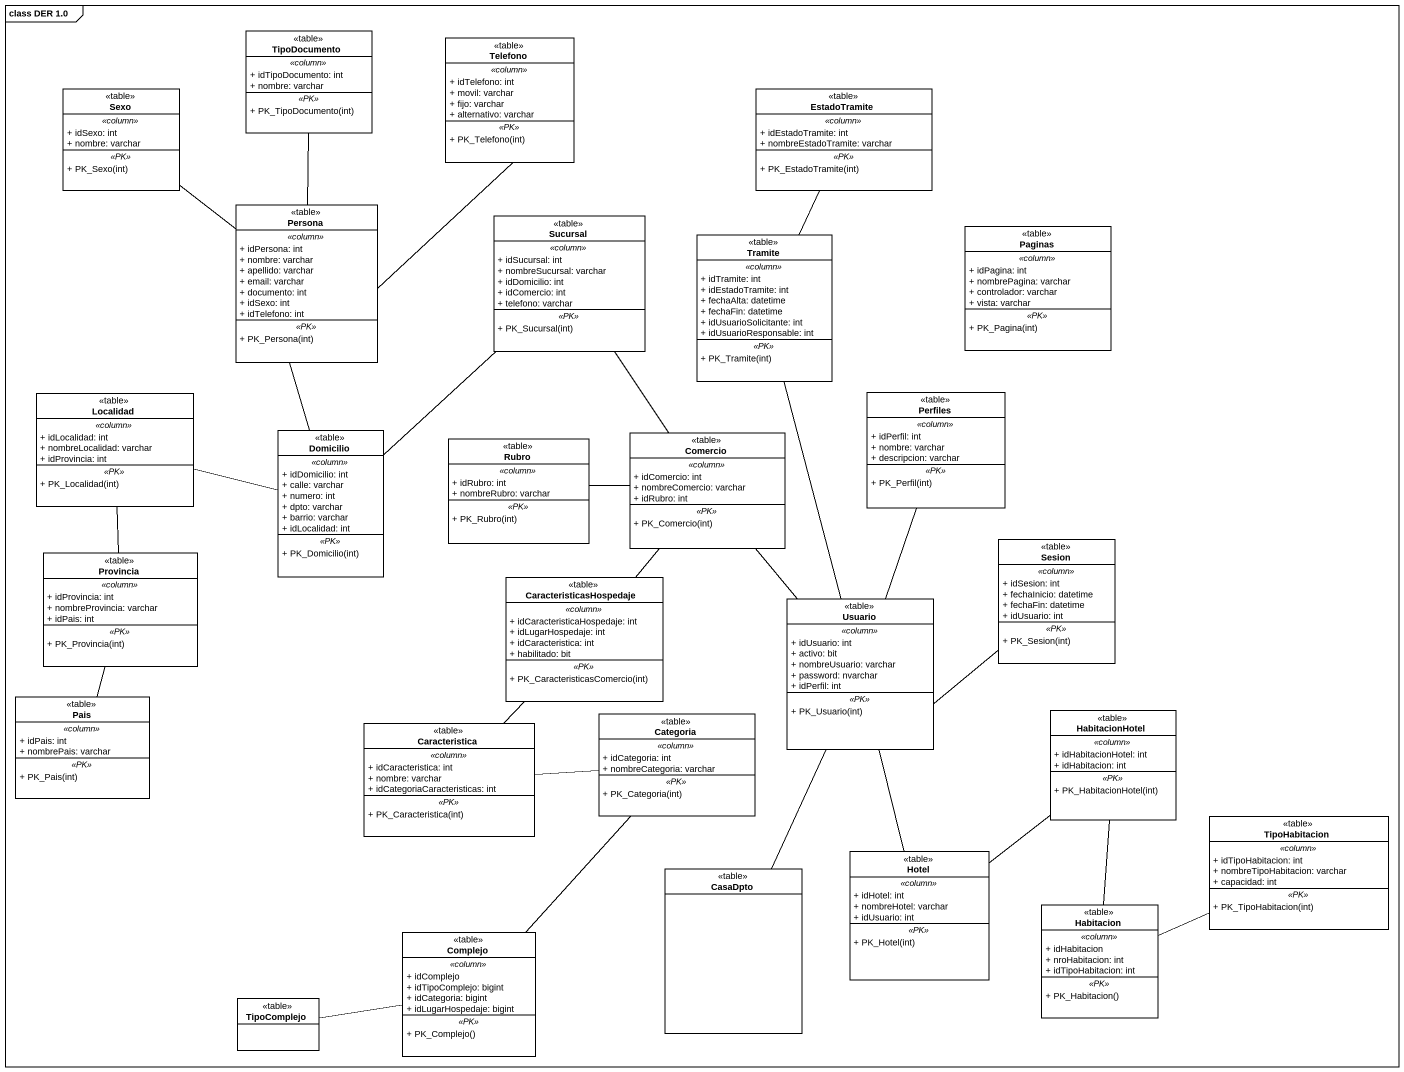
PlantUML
@startuml
mainframe class DER 1.0
hide circle
hide empty members
skinparam classAttributeIconSize 0
class TipoDocumento <<table>> {
  .. <<column>> ..
  + idTipoDocumento: int
  + nombre: varchar
  .. <<PK>> ..
  + PK_TipoDocumento(int)
}
class Telefono <<table>> {
  .. <<column>> ..
  + idTelefono: int
  + movil: varchar
  + fijo: varchar
  + alternativo: varchar
  .. <<PK>> ..
  + PK_Telefono(int)
}
class Sexo <<table>> {
  .. <<column>> ..
  + idSexo: int
  + nombre: varchar
  .. <<PK>> ..
  + PK_Sexo(int)
}
class EstadoTramite <<table>> {
  .. <<column>> ..
  + idEstadoTramite: int
  + nombreEstadoTramite: varchar
  .. <<PK>> ..
  + PK_EstadoTramite(int)
}
class Persona <<table>> {
  .. <<column>> ..
  + idPersona: int
  + nombre: varchar
  + apellido: varchar
  + email: varchar
  + documento: int
  + idSexo: int
  + idTelefono: int
  .. <<PK>> ..
  + PK_Persona(int)
}
class Sucursal <<table>> {
  .. <<column>> ..
  + idSucursal: int
  + nombreSucursal: varchar
  + idDomicilio: int
  + idComercio: int
  + telefono: varchar
  .. <<PK>> ..
  + PK_Sucursal(int)
}
class Tramite <<table>> {
  .. <<column>> ..
  + idTramite: int
  + idEstadoTramite: int
  + fechaAlta: datetime
  + fechaFin: datetime
  + idUsuarioSolicitante: int
  + idUsuarioResponsable: int
  .. <<PK>> ..
  + PK_Tramite(int)
}
class Paginas <<table>> {
  .. <<column>> ..
  + idPagina: int
  + nombrePagina: varchar
  + controlador: varchar
  + vista: varchar
  .. <<PK>> ..
  + PK_Pagina(int)
}
class Localidad <<table>> {
  .. <<column>> ..
  + idLocalidad: int
  + nombreLocalidad: varchar
  + idProvincia: int
  .. <<PK>> ..
  + PK_Localidad(int)
}
class Perfiles <<table>> {
  .. <<column>> ..
  + idPerfil: int
  + nombre: varchar
  + descripcion: varchar
  .. <<PK>> ..
  + PK_Perfil(int)
}
class Domicilio <<table>> {
  .. <<column>> ..
  + idDomicilio: int
  + calle: varchar
  + numero: int
  + dpto: varchar
  + barrio: varchar
  + idLocalidad: int
  .. <<PK>> ..
  + PK_Domicilio(int)
}
class Rubro <<table>> {
  .. <<column>> ..
  + idRubro: int
  + nombreRubro: varchar
  .. <<PK>> ..
  + PK_Rubro(int)
}
class Comercio <<table>> {
  .. <<column>> ..
  + idComercio: int
  + nombreComercio: varchar
  + idRubro: int
  .. <<PK>> ..
  + PK_Comercio(int)
}
class Provincia <<table>> {
  .. <<column>> ..
  + idProvincia: int
  + nombreProvincia: varchar
  + idPais: int
  .. <<PK>> ..
  + PK_Provincia(int)
}
class Sesion <<table>> {
  .. <<column>> ..
  + idSesion: int
  + fechaInicio: datetime
  + fechaFin: datetime
  + idUsuario: int
  .. <<PK>> ..
  + PK_Sesion(int)
}
class CaracteristicasHospedaje <<table>> {
  .. <<column>> ..
  + idCaracteristicaHospedaje: int
  + idLugarHospedaje: int
  + idCaracteristica: int
  + habilitado: bit
  .. <<PK>> ..
  + PK_CaracteristicasComercio(int)
}
class Usuario <<table>> {
  .. <<column>> ..
  + idUsuario: int
  + activo: bit
  + nombreUsuario: varchar
  + password: nvarchar
  + idPerfil: int
  .. <<PK>> ..
  + PK_Usuario(int)
}
class Pais <<table>> {
  .. <<column>> ..
  + idPais: int
  + nombrePais: varchar
  .. <<PK>> ..
  + PK_Pais(int)
}
class Categoria <<table>> {
  .. <<column>> ..
  + idCategoria: int
  + nombreCategoria: varchar
  .. <<PK>> ..
  + PK_Categoria(int)
}
class HabitacionHotel <<table>> {
  .. <<column>> ..
  + idHabitacionHotel: int
  + idHabitacion: int
  .. <<PK>> ..
  + PK_HabitacionHotel(int)
}
class Caracteristica <<table>> {
  .. <<column>> ..
  + idCaracteristica: int
  + nombre: varchar
  + idCategoriaCaracteristicas: int
  .. <<PK>> ..
  + PK_Caracteristica(int)
}
class TipoHabitacion <<table>> {
  .. <<column>> ..
  + idTipoHabitacion: int
  + nombreTipoHabitacion: varchar
  + capacidad: int
  .. <<PK>> ..
  + PK_TipoHabitacion(int)
}
class CasaDpto <<table>>
class Hotel <<table>> {
  .. <<column>> ..
  + idHotel: int
  + nombreHotel: varchar
  + idUsuario: int
  .. <<PK>> ..
  + PK_Hotel(int)
}
class Habitacion <<table>> {
  .. <<column>> ..
  + idHabitacion
  + nroHabitacion: int
  + idTipoHabitacion: int
  .. <<PK>> ..
  + PK_Habitacion()
}
class Complejo <<table>> {
  .. <<column>> ..
  + idComplejo
  + idTipoComplejo: bigint
  + idCategoria: bigint
  + idLugarHospedaje: bigint
  .. <<PK>> ..
  + PK_Complejo()
}
class TipoComplejo <<table>>
Sexo -- Persona
Persona -up- TipoDocumento
Persona -up- Telefono
Persona -- Domicilio
Sucursal -- Domicilio
Tramite -up- EstadoTramite
Tramite -- Usuario
Localidad -- Provincia
Domicilio -left- Localidad
Comercio -up- Sucursal
Comercio -left- Rubro
Provincia -- Pais
Sesion -left- Usuario
CaracteristicasHospedaje -up- Comercio
CaracteristicasHospedaje -- Caracteristica
Usuario -up- Perfiles
Usuario -up- Comercio
Usuario -- CasaDpto
Usuario -- Hotel
Caracteristica -right- Categoria
Hotel -up- HabitacionHotel
Habitacion -up- HabitacionHotel
Habitacion -right- TipoHabitacion
Complejo -up- Categoria
Complejo -left- TipoComplejo
@enduml
